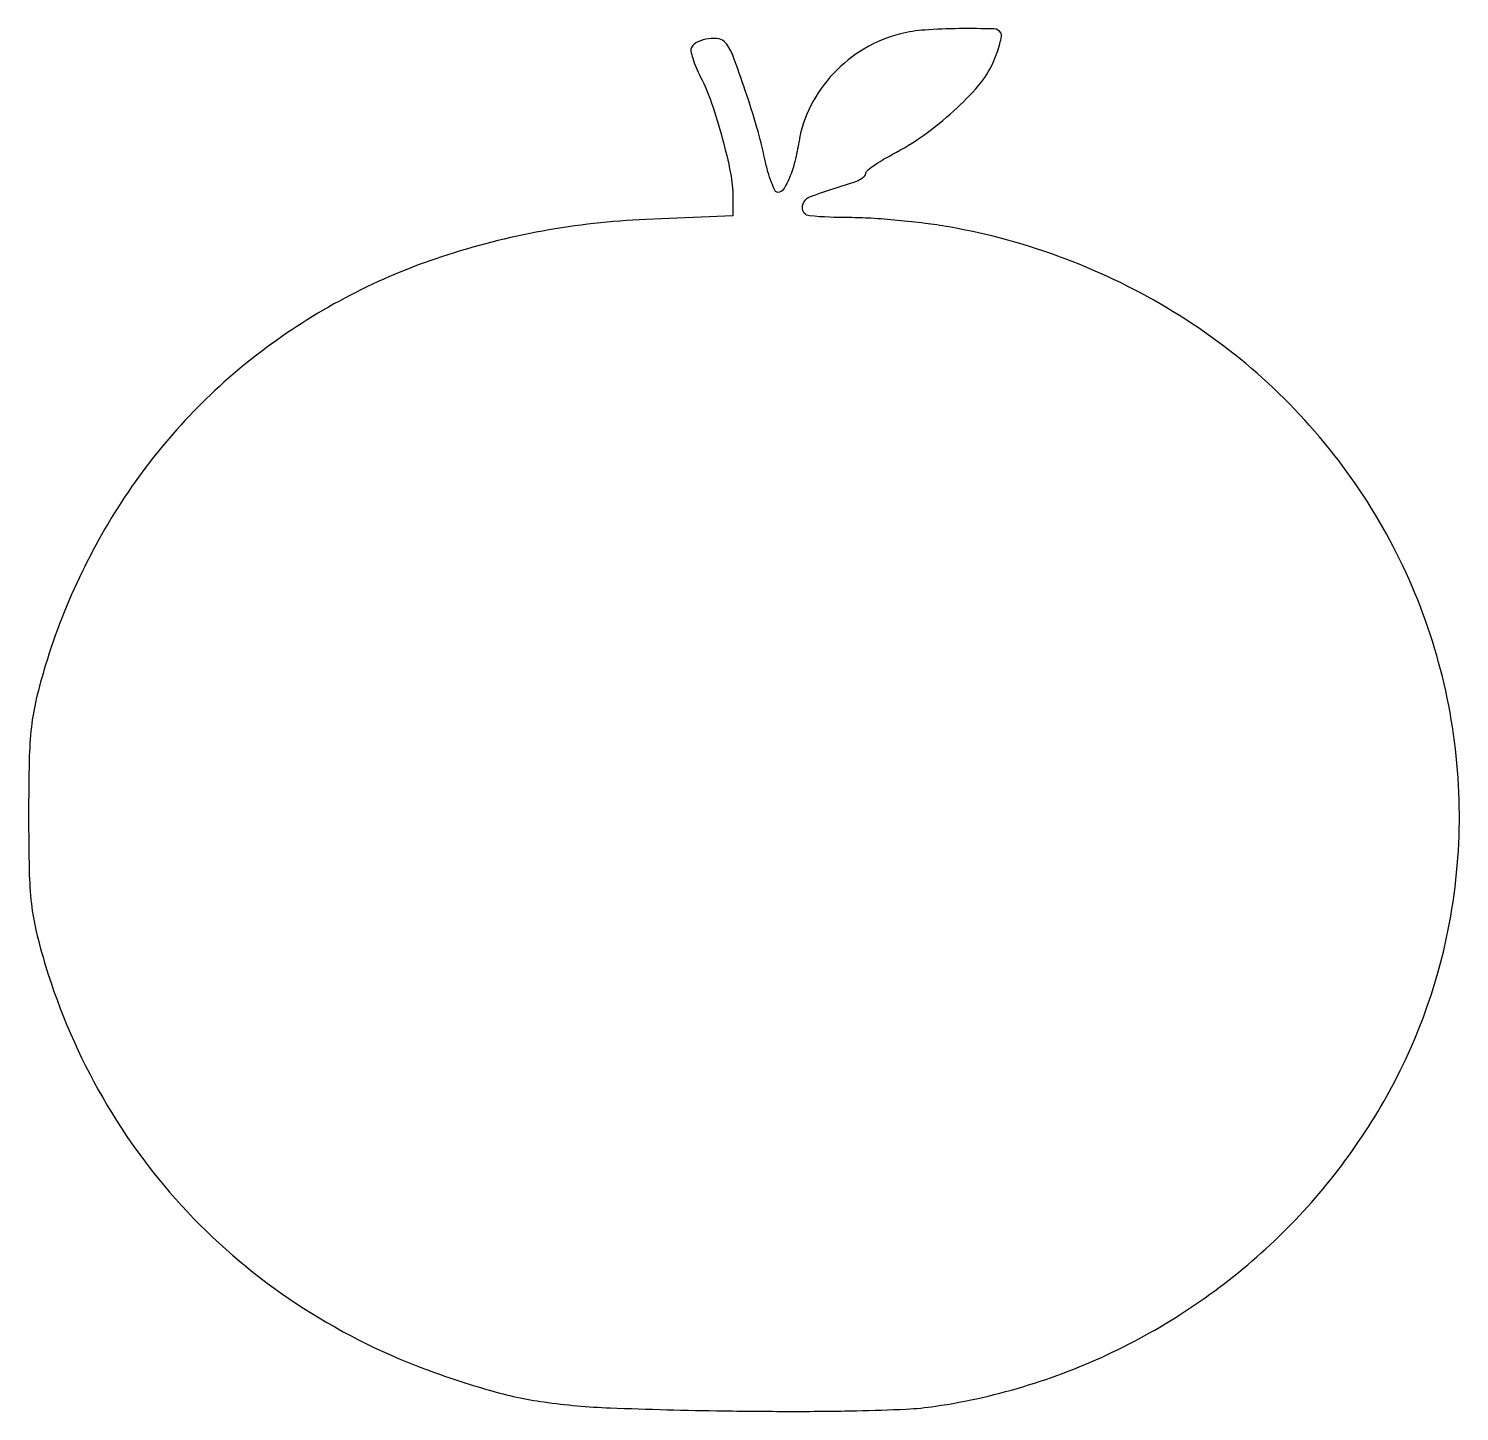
# Model space of a CAD drawing. Extents: x 1 to 227, y 0 to 219.
import ezdxf

# ---------------------------------------------------------------- set-up
doc = ezdxf.new("R2010")
doc.units = 0

msp = doc.modelspace()

# ---------------------------------------------------------------- linework, layer by layer
msp.add_lwpolyline([(138.5, 218.064931, 0.074781), (132.82833, 215.746237, 0.069227), (127.920179, 211.81276, 0.069981), (124.315885, 206.734317, 0.079596), (122.448527, 201.073442, -0.0215), (121.79136, 197.877013, -0.036753), (120.936827, 195.291764, -0.043375), (120.001737, 193.493011, -0.256593), (119.104303, 193, -0.284799), (118.680231, 193.262872, -0.02197), (118.113442, 194.542188, -0.024855), (117.545015, 196.23803, -0.016042), (117.049157, 198.25, 0.018279), (115.796141, 203.238044, 0.010749), (113.954087, 209.106273, 0.007833), (112.019537, 214.552202, 0.078668), (110.836891, 216.646765, 0.186991), (109.800268, 217.254235, 0.07402), (108.120896, 217.275368, 0.072122), (106.454024, 216.797527, 0.149613), (105.446596, 215.91359, 0.191491), (105.350773, 215.372183, 0.023633), (105.653869, 214.187555, 0.025189), (106.172511, 212.758348, 0.018319), (106.885562, 211.224317, -0.035627), (108.627577, 207.110036, -0.01649), (110.324164, 201.553067, -0.016037), (111.62113, 196.045396, -0.049841), (112, 192.25405), (112, 189.296789), (98.25, 188.713196, 0.06917), (65.954794, 182.818543, 0.080102), (38.231078, 168.437466, 0.082073), (16.936359, 146.416719, 0.077397), (3.332655, 118.281839, 0.015499), (1.86425, 112.868742, 0.03046), (1.096595, 108.4757, 0.022721), (0.748614, 103.263159, 0.005306), (0.655614, 94.5, 0.005306), (0.748614, 85.736841, 0.022721), (1.096595, 80.5243, 0.03046), (1.86425, 76.131258, 0.015499), (3.332655, 70.718161, 0.056538), (12.36375, 49.873606, 0.05827), (25.760591, 31.812811, 0.058252), (42.96705, 17.325678, 0.056441), (63.228802, 7.016276, 0.019047), (73.535361, 3.602867, 0.035473), (82.135474, 1.76251, 0.025541), (92.599925, 0.830541, 0.00573), (110.5, 0.359726, 0.003588), (121.786091, 0.273255, 0.005556), (131.530938, 0.376793, 0.005908), (139.365487, 0.639757, 0.025528), (144, 1.08798, 0.076796), (172.816278, 10.025643, 0.076666), (197.610271, 27.246936, 0.077684), (215.80806, 50.907158, 0.082166), (225.480386, 78.547871, 0.100956), (224.429712, 115.298877, 0.10023), (209.078082, 148.807345, 0.098524), (181.621956, 174.129402, 0.094076), (146.11901, 187.532226, 0.01215), (142.373688, 188.094732, 0.007963), (138.035289, 188.568841, 0.008012), (133.792344, 188.895768, 0.01522), (130.36901, 189, -0.021623), (124.131656, 189.269863, -0.409231), (122.976209, 190.621121, -0.295127), (124.26351, 192.337901, -0.017371), (130.75, 194.478114, 0.031964), (131.611452, 194.790489, 0.043182), (132.339063, 195.186177, 0.049935), (132.848669, 195.601813, 0.199284), (133, 195.966421, -0.223465), (133.203745, 196.399531, -0.017305), (134.246637, 197.203554, -0.021037), (135.617919, 198.10218, -0.014389), (137.243871, 199.010095, 0.035126), (142.159262, 202.028548, 0.029372), (146.922693, 205.877873, 0.030315), (150.845629, 209.908997, 0.072686), (153.076756, 213.420177, 0.016437), (153.72541, 215.006854, 0.022684), (154.194604, 216.472353, 0.020328), (154.470519, 217.684361, 0.186302), (154.372843, 218.205744, 0.254084), (153.262129, 218.841083, 0.007704), (147.767794, 218.877003, 0.015453), (142.314888, 218.660005, 0.042056)], format="xyb", close=True)

doc.saveas('drawing.dxf')
